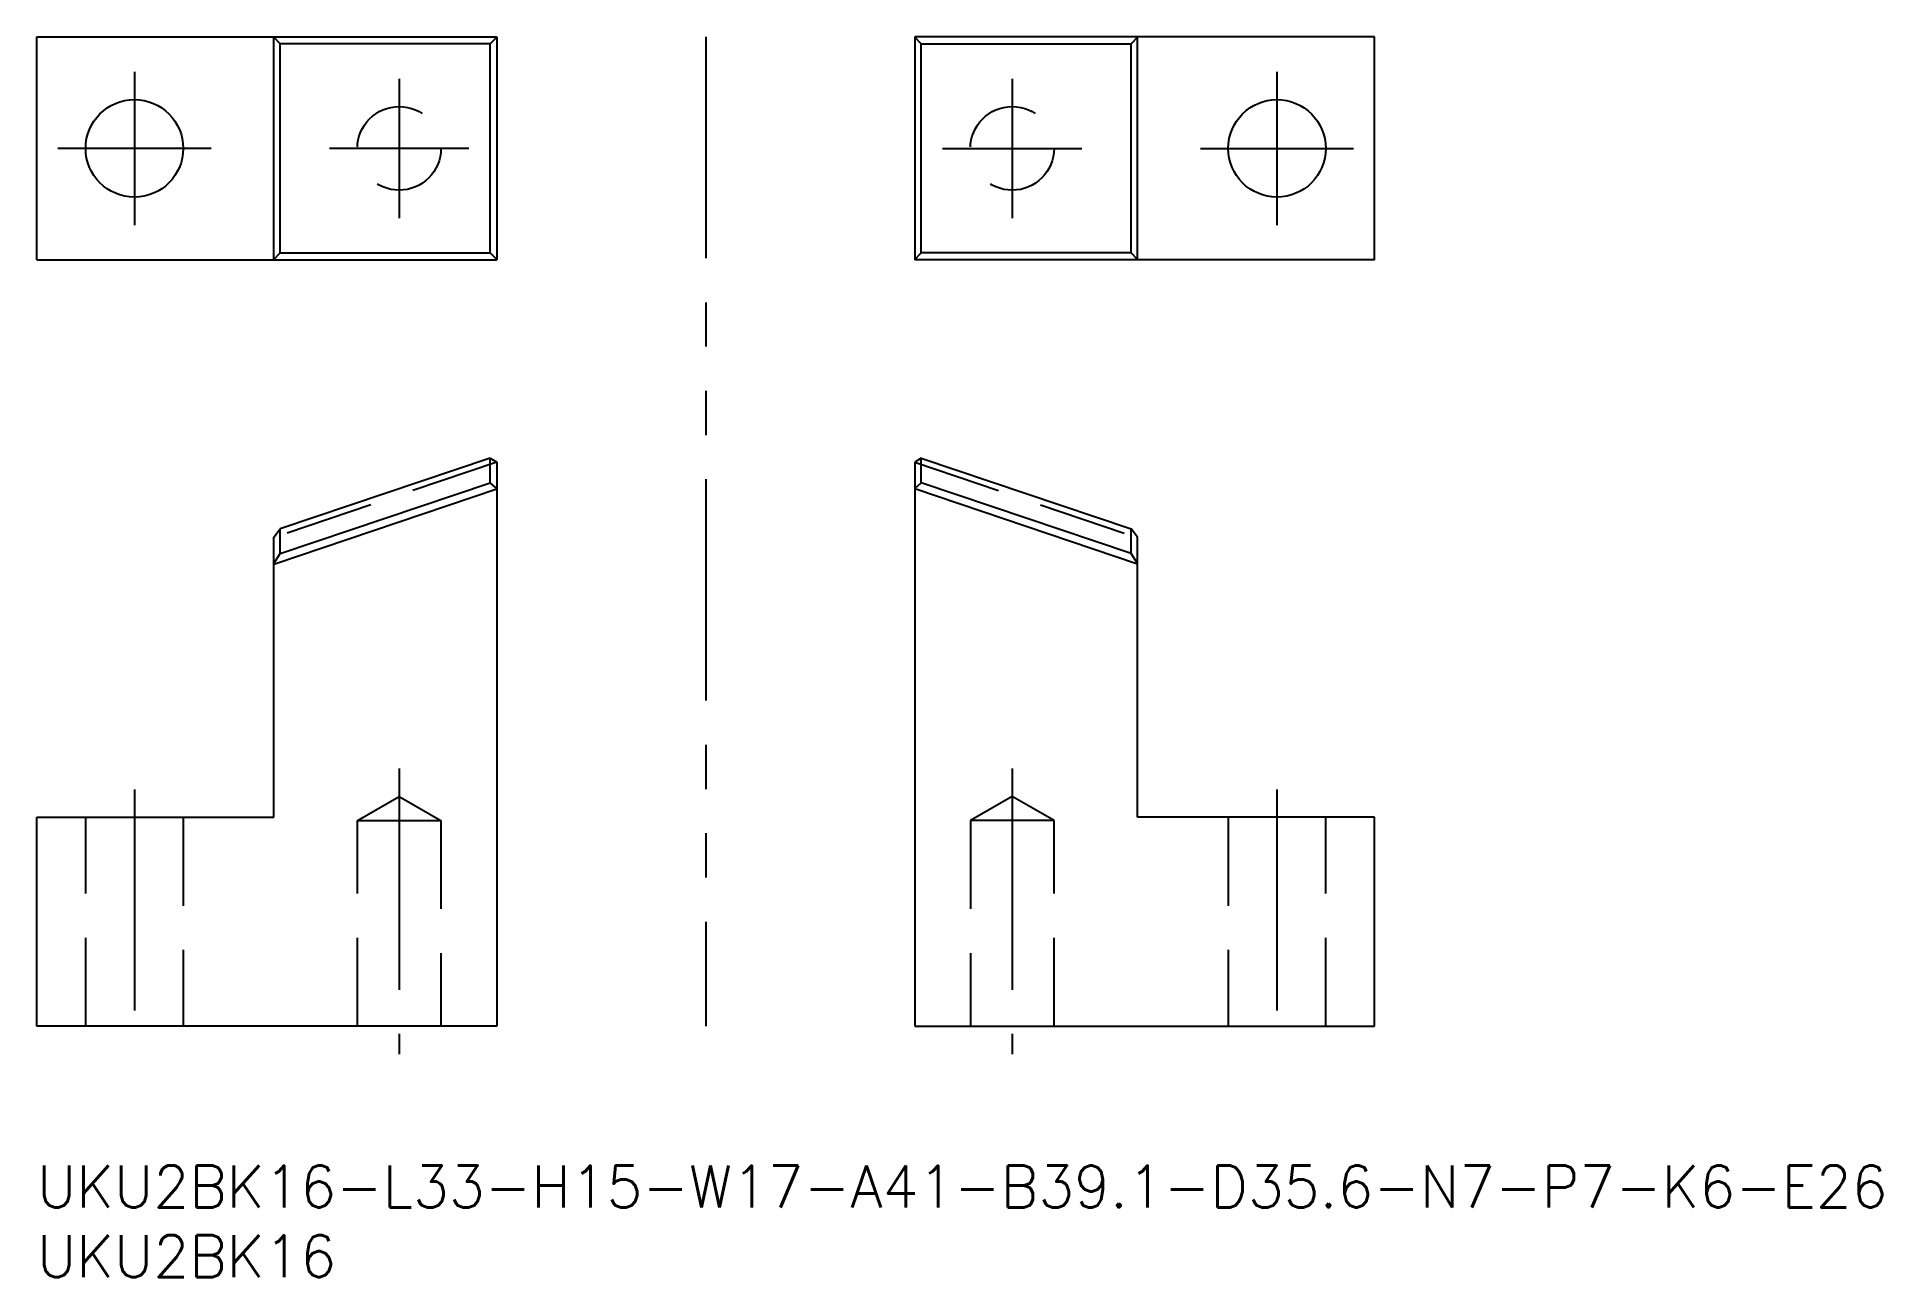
# Model space of a CAD drawing. Extents: x 0 to 132, y -8 to 81.
import ezdxf

# ---------------------------------------------------------------- set-up
doc = ezdxf.new("R2010")
doc.units = 0
doc.header["$LTSCALE"] = 0.5
for name, pattern in [('CENTER', [50.8, 31.75, -6.35, 6.35, -6.35]), ('DASHED', [19.05, 12.7, -6.35]), ('PHANTOM', [63.5, 31.75, -6.35, 6.35, -6.35, 6.35, -6.35])]:
    doc.linetypes.add(name, pattern=pattern)
for name, color, linetype in [('MSM_CENTER', 1, 'CENTER'), ('MSM_CONTINUOUS', 7, 'CONTINUOUS'), ('MSM_DASHED', 4, 'DASHED'), ('MSM_IMAGINARY', 6, 'PHANTOM'), ('MSM_PART_NUMBER', 7, 'CONTINUOUS')]:
    doc.layers.add(name, color=color, linetype=linetype)
doc.styles.get("Standard").update_dxf_attribs({"font": 'txt.shx', "height": 1, "bigfont": 'bigfont.shx'})

# ---------------------------------------------------------------- blocks, each defined once
blk = doc.blocks.new('*U40')
at = {"layer": 'MSM_PART_NUMBER'}
blk.add_text('UKU2BK16-L33-H15-W17-A41-B39.1-D35.6-N7-P7-K6-E26', height=3, dxfattribs=at).set_placement((0, -3))
blk = doc.blocks.new('*U41')
at = {"layer": 'MSM_PART_NUMBER'}
blk.add_text('UKU2BK16', height=3, dxfattribs=at).set_placement((0, -8))

msp = doc.modelspace()

# ---------------------------------------------------------------- linework, layer by layer
at = {"layer": 'MSM_CENTER'}
for p, q in [((7, 78.5), (7, 67.5)), ((89, 78.5), (89, 67.5)), ((26, 78), (26, 68)), ((70, 78), (70, 68)), ((12.5, 73), (1.5, 73)), ((31, 73), (21, 73)), ((65, 73), (75, 73)), ((83.5, 73), (94.5, 73)), ((26, 28.5), (26, 8)), ((70, 28.5), (70, 8)), ((7, 27), (7, 8)), ((89, 27), (89, 8))]:
    msp.add_line(p, q, dxfattribs=at)
at = {"layer": 'MSM_CONTINUOUS'}
for p, q in [((0, 81), (33, 81)), ((0, 65), (0, 81)), ((17, 65), (17, 81)), ((17, 80.98), (17.47, 80.5)), ((32.53, 80.5), (33, 80.98)), ((33, 81), (33, 65)), ((96, 81), (63, 81)), ((63, 81), (63, 65)), ((63.47, 80.5), (63, 80.98)), ((79, 80.98), (78.53, 80.5)), ((79, 65), (79, 81)), ((96, 65), (96, 81)), ((17.47, 65.5), (17.47, 80.5)), ((32.53, 80.5), (17.47, 80.5)), ((32.53, 65.5), (32.53, 80.5)), ((63.47, 80.5), (78.53, 80.5)), ((63.47, 65.5), (63.47, 80.5)), ((78.53, 65.5), (78.53, 80.5)), ((0, 65), (33, 65)), ((17, 65.02), (17.47, 65.5)), ((17.47, 65.5), (32.53, 65.5)), ((33, 65.02), (32.53, 65.5)), ((63, 65.02), (63.47, 65.5)), ((96, 65), (63, 65)), ((78.53, 65.5), (63.47, 65.5)), ((79, 65.02), (78.53, 65.5)), ((32.53, 50.78), (17.47, 45.7)), ((32.53, 49), (32.53, 50.78)), ((32.53, 50.78), (33, 50.49)), ((33, 50.49), (33, 10)), ((63.47, 50.78), (63, 50.49)), ((63, 50.49), (63, 10)), ((63.47, 50.78), (78.53, 45.7)), ((63.47, 49), (63.47, 50.78)), ((17.47, 43.92), (32.53, 49)), ((33, 48.6), (32.53, 49)), ((63, 48.6), (63.47, 49)), ((78.53, 43.92), (63.47, 49)), ((17, 43.17), (33, 48.57)), ((79, 43.17), (63, 48.57)), ((17, 45.09), (17.47, 45.7)), ((17, 25), (17, 45.09)), ((17.47, 43.92), (17.47, 45.7)), ((79, 45.09), (78.53, 45.7)), ((78.53, 43.92), (78.53, 45.7)), ((79, 25), (79, 45.09)), ((17, 43.2), (17.47, 43.92)), ((79, 43.2), (78.53, 43.92)), ((0, 10), (0, 25)), ((0, 25), (17, 25)), ((96, 25), (79, 25)), ((96, 10), (96, 25)), ((33, 10), (0, 10)), ((63, 10), (96, 10))]:
    msp.add_line(p, q, dxfattribs=at)
for centre in [(7, 73), (89, 73)]:
    msp.add_circle(centre, 3.5, dxfattribs=at)
at = {"layer": 'MSM_DASHED'}
for p, q in [((33, 50.47), (17, 45.07)), ((63, 50.47), (79, 45.07)), ((23, 24.77), (26, 26.5)), ((26, 26.5), (29, 24.77)), ((70, 26.5), (67, 24.77)), ((73, 24.77), (70, 26.5)), ((3.5, 10), (3.5, 25)), ((10.5, 25), (10.5, 10)), ((23, 10), (23, 24.77)), ((23, 24.77), (29, 24.77)), ((29, 24.77), (29, 10)), ((67, 24.77), (67, 10)), ((73, 24.77), (67, 24.77)), ((73, 10), (73, 24.77)), ((85.5, 25), (85.5, 10)), ((92.5, 10), (92.5, 25))]:
    msp.add_line(p, q, dxfattribs=at)
for centre in [(26, 73), (70, 73)]:
    msp.add_circle(centre, 3, dxfattribs=at)
at = {"layer": 'MSM_IMAGINARY'}
msp.add_line((48, 81), (48, 10), dxfattribs=at)

# ---------------------------------------------------------------- block references
at = {"layer": 'MSM_CONTINUOUS'}
for name in ['*U40', '*U41']:
    msp.add_blockref(name, (0, 0), dxfattribs=at)

doc.saveas('drawing.dxf')
